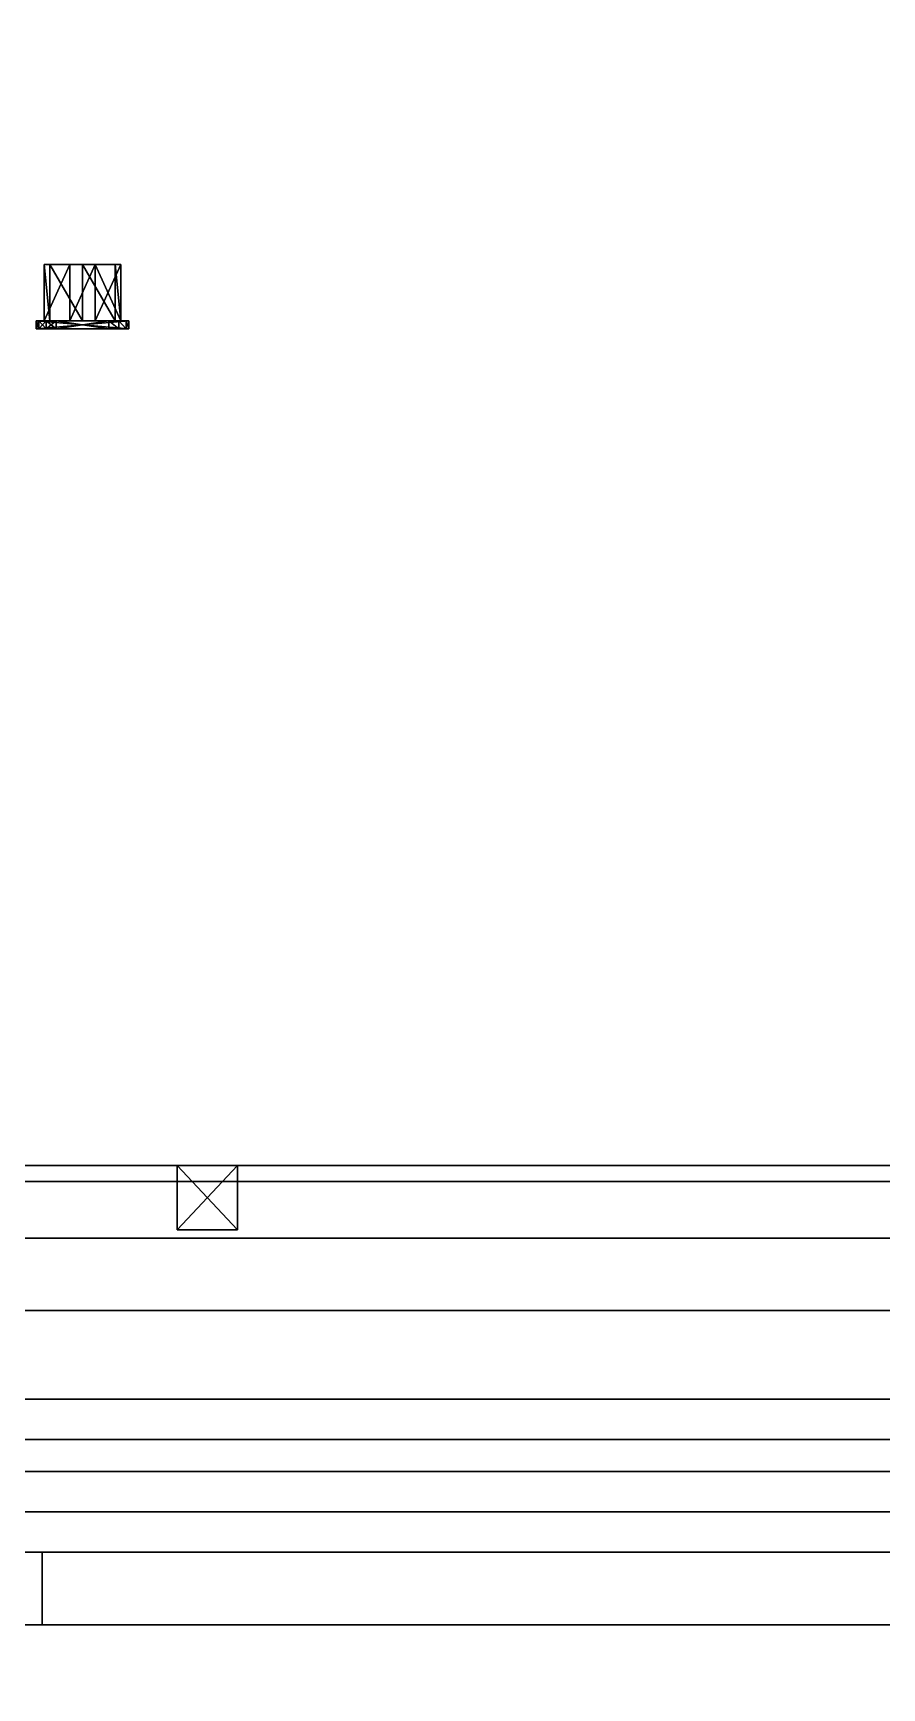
# Model space of a CAD drawing. Extents: x -100 to 2892, y -123 to 2616.
# Drawn here: x 869.8 to 1080.4, y 1902.3 to 2313.1 of the extents above; entities that cross this region are included whole.
import ezdxf

# ---------------------------------------------------------------- set-up
doc = ezdxf.new("R2010")
doc.units = 0
for name, color, linetype in [('LAYER0', 7, 'CONTINUOUS'), ('LAYER103', 7, 'CONTINUOUS'), ('LAYER112', 7, 'CONTINUOUS'), ('LAYER117', 7, 'CONTINUOUS'), ('LAYER126', 7, 'CONTINUOUS'), ('LAYER240', 9, 'CONTINUOUS'), ('LAYER258', 7, 'CONTINUOUS'), ('LAYER260', 7, 'CONTINUOUS'), ('LAYER263', 253, 'CONTINUOUS'), ('LAYER270', 7, 'CONTINUOUS'), ('LAYER283', 7, 'CONTINUOUS'), ('LAYER285', 7, 'CONTINUOUS'), ('LAYER288', 253, 'CONTINUOUS'), ('LAYER295', 7, 'CONTINUOUS'), ('LAYER308', 7, 'CONTINUOUS'), ('LAYER310', 7, 'CONTINUOUS'), ('LAYER313', 253, 'CONTINUOUS'), ('LAYER320', 7, 'CONTINUOUS'), ('LAYER333', 7, 'CONTINUOUS'), ('LAYER335', 7, 'CONTINUOUS'), ('LAYER338', 253, 'CONTINUOUS'), ('LAYER345', 7, 'CONTINUOUS'), ('LAYER362', 9, 'CONTINUOUS'), ('LAYER363', 9, 'CONTINUOUS'), ('LAYER92', 7, 'CONTINUOUS'), ('LAYER94', 7, 'CONTINUOUS'), ('LAYER97', 7, 'CONTINUOUS')]:
    doc.layers.add(name, color=color, linetype=linetype)

msp = doc.modelspace()

# ---------------------------------------------------------------- linework, layer by layer
at = {"layer": 'LAYER0', "invisible_edges": 1}
for points in [[(2892.49, 2616, -5), (-100, -100.32, -5), (-100, 2616, -5), (2892.49, 2616, -5)], [(-100, -100.32, -5), (2892.49, 2616, -5), (2892.49, -100.32, -5), (-100, -100.32, -5)], [(2892.49, -100.32), (-100, 2616), (-100, -100.32), (2892.49, -100.32)], [(-100, 2616), (2892.49, -100.32), (2892.49, 2616), (-100, 2616)]]:
    msp.add_3dface(points, dxfattribs=at)
at = {"layer": 'LAYER103', "invisible_edges": 1}
for points in [[(477, 2471.4, 866), (1264, 1996, 866), (1264, 2471.4, 866), (477, 2471.4, 866)], [(1264, 1996, 866), (477, 2471.4, 866), (477, 1996, 866), (1264, 1996, 866)], [(477, 1996, 848), (1264, 2471.4, 848), (1264, 1996, 848), (477, 1996, 848)], [(1264, 2471.4, 848), (477, 1996, 848), (477, 2471.4, 848), (1264, 2471.4, 848)], [(477, 1996, 848), (1264, 1996, 866), (477, 1996, 866), (477, 1996, 848)], [(1264, 1996, 866), (477, 1996, 848), (1264, 1996, 848), (1264, 1996, 866)]]:
    msp.add_3dface(points, dxfattribs=at)
at = {"layer": 'LAYER112'}
for points in [[(872.4824, 2255.7, 870.5686), (882, 2255.7, 864), (873.9165, 2255.7, 861.613), (872.4824, 2255.7, 870.5686)], [(882, 2255.7, 870.5), (882, 2255.7, 864), (872.4824, 2255.7, 870.5686), (882, 2255.7, 870.5)], [(878.8775, 2255.7, 877), (882, 2255.7, 870.5), (872.4824, 2255.7, 870.5686), (878.8775, 2255.7, 877)], [(873.9165, 2241.7, 861.613), (872.4824, 2255.7, 870.5686), (873.9165, 2255.7, 861.613), (873.9165, 2241.7, 861.613)], [(872.4824, 2241.7, 870.5686), (872.4824, 2255.7, 870.5686), (873.9165, 2241.7, 861.613), (872.4824, 2241.7, 870.5686)], [(872.4824, 2241.7, 870.5686), (878.8775, 2255.7, 877), (872.4824, 2255.7, 870.5686), (872.4824, 2241.7, 870.5686)], [(878.8775, 2241.7, 877), (878.8775, 2255.7, 877), (872.4824, 2241.7, 870.5686), (878.8775, 2241.7, 877)], [(872.4824, 2241.7, 870.5686), (878.8775, 2255.7, 877), (878.8775, 2241.7, 877), (872.4824, 2241.7, 870.5686)], [(872.4824, 2255.7, 870.5686), (878.8775, 2255.7, 877), (872.4824, 2241.7, 870.5686), (872.4824, 2255.7, 870.5686)], [(873.9165, 2241.7, 861.613), (872.4824, 2255.7, 870.5686), (872.4824, 2241.7, 870.5686), (873.9165, 2241.7, 861.613)], [(873.9165, 2255.7, 861.613), (872.4824, 2255.7, 870.5686), (873.9165, 2241.7, 861.613), (873.9165, 2255.7, 861.613)], [(872.4824, 2255.7, 870.5686), (873.9165, 2255.7, 861.613), (882, 2255.7, 870.5), (872.4824, 2255.7, 870.5686)], [(882, 2255.7, 877), (872.4824, 2255.7, 870.5686), (882, 2255.7, 870.5), (882, 2255.7, 877)], [(878.8775, 2255.7, 877), (872.4824, 2255.7, 870.5686), (882, 2255.7, 877), (878.8775, 2255.7, 877)], [(873.9165, 2255.7, 861.613), (882, 2255.7, 864), (882, 2255.7, 857.5), (873.9165, 2255.7, 861.613)], [(882, 2241.7, 857.5), (873.9165, 2255.7, 861.613), (882, 2255.7, 857.5), (882, 2241.7, 857.5)], [(873.9165, 2241.7, 861.613), (873.9165, 2255.7, 861.613), (882, 2241.7, 857.5), (873.9165, 2241.7, 861.613)], [(882, 2241.7, 857.5), (873.9165, 2255.7, 861.613), (873.9165, 2241.7, 861.613), (882, 2241.7, 857.5)], [(882, 2255.7, 857.5), (873.9165, 2255.7, 861.613), (882, 2241.7, 857.5), (882, 2255.7, 857.5)], [(873.9165, 2255.7, 861.613), (882, 2255.7, 857.5), (882, 2255.7, 864), (873.9165, 2255.7, 861.613)], [(882, 2255.7, 870.5), (873.9165, 2255.7, 861.613), (882, 2255.7, 864), (882, 2255.7, 870.5)], [(885.1225, 2255.7, 877), (878.8775, 2241.7, 877), (885.1225, 2241.7, 877), (885.1225, 2255.7, 877)], [(878.8775, 2255.7, 877), (878.8775, 2241.7, 877), (885.1225, 2255.7, 877), (878.8775, 2255.7, 877)], [(882, 2255.7, 877), (882, 2255.7, 870.5), (878.8775, 2255.7, 877), (882, 2255.7, 877)], [(878.8775, 2241.7, 877), (885.1225, 2255.7, 877), (885.1225, 2241.7, 877), (878.8775, 2241.7, 877)], [(878.8775, 2255.7, 877), (885.1225, 2255.7, 877), (878.8775, 2241.7, 877), (878.8775, 2255.7, 877)], [(882, 2255.7, 864), (890.0835, 2255.7, 861.613), (882, 2255.7, 857.5), (882, 2255.7, 864)], [(882, 2255.7, 877), (891.5176, 2255.7, 870.5686), (882, 2255.7, 870.5), (882, 2255.7, 877)], [(885.1225, 2255.7, 877), (891.5176, 2255.7, 870.5686), (882, 2255.7, 877), (885.1225, 2255.7, 877)], [(882, 2255.7, 857.5), (890.0835, 2241.7, 861.613), (882, 2241.7, 857.5), (882, 2255.7, 857.5)], [(890.0835, 2255.7, 861.613), (890.0835, 2241.7, 861.613), (882, 2255.7, 857.5), (890.0835, 2255.7, 861.613)], [(882, 2255.7, 870.5), (890.0835, 2255.7, 861.613), (882, 2255.7, 864), (882, 2255.7, 870.5)], [(891.5176, 2255.7, 870.5686), (890.0835, 2255.7, 861.613), (882, 2255.7, 870.5), (891.5176, 2255.7, 870.5686)], [(890.0835, 2241.7, 861.613), (882, 2255.7, 857.5), (882, 2241.7, 857.5), (890.0835, 2241.7, 861.613)], [(890.0835, 2255.7, 861.613), (882, 2255.7, 857.5), (890.0835, 2241.7, 861.613), (890.0835, 2255.7, 861.613)], [(890.0835, 2255.7, 861.613), (882, 2255.7, 857.5), (882, 2255.7, 864), (890.0835, 2255.7, 861.613)], [(882, 2255.7, 870.5), (890.0835, 2255.7, 861.613), (882, 2255.7, 864), (882, 2255.7, 870.5)], [(891.5176, 2255.7, 870.5686), (890.0835, 2255.7, 861.613), (882, 2255.7, 870.5), (891.5176, 2255.7, 870.5686)], [(882, 2255.7, 877), (891.5176, 2255.7, 870.5686), (882, 2255.7, 870.5), (882, 2255.7, 877)], [(885.1225, 2255.7, 877), (891.5176, 2255.7, 870.5686), (882, 2255.7, 877), (885.1225, 2255.7, 877)], [(891.5176, 2241.7, 870.5686), (885.1225, 2255.7, 877), (885.1225, 2241.7, 877), (891.5176, 2241.7, 870.5686)], [(891.5176, 2255.7, 870.5686), (885.1225, 2255.7, 877), (891.5176, 2241.7, 870.5686), (891.5176, 2255.7, 870.5686)], [(885.1225, 2241.7, 877), (891.5176, 2255.7, 870.5686), (891.5176, 2241.7, 870.5686), (885.1225, 2241.7, 877)], [(885.1225, 2255.7, 877), (891.5176, 2255.7, 870.5686), (885.1225, 2241.7, 877), (885.1225, 2255.7, 877)], [(890.0835, 2255.7, 861.613), (891.5176, 2241.7, 870.5686), (890.0835, 2241.7, 861.613), (890.0835, 2255.7, 861.613)], [(891.5176, 2255.7, 870.5686), (891.5176, 2241.7, 870.5686), (890.0835, 2255.7, 861.613), (891.5176, 2255.7, 870.5686)], [(891.5176, 2241.7, 870.5686), (890.0835, 2255.7, 861.613), (890.0835, 2241.7, 861.613), (891.5176, 2241.7, 870.5686)], [(891.5176, 2255.7, 870.5686), (890.0835, 2255.7, 861.613), (891.5176, 2241.7, 870.5686), (891.5176, 2255.7, 870.5686)], [(870.5, 2241.7, 877), (893.5, 2241.7, 861), (893.5, 2241.7, 877), (870.5, 2241.7, 877)], [(870.5, 2241.7, 861), (893.5, 2241.7, 861), (870.5, 2241.7, 877), (870.5, 2241.7, 861)], [(870.5, 2241.7, 861), (870.5, 2239.71, 877), (870.5, 2239.71, 861), (870.5, 2241.7, 861)], [(870.5, 2241.7, 877), (870.5, 2239.71, 877), (870.5, 2241.7, 861), (870.5, 2241.7, 877)], [(893.5, 2239.71, 877), (870.5, 2241.7, 877), (870.5, 2239.71, 877), (893.5, 2239.71, 877)], [(893.5, 2241.7, 877), (870.5, 2241.7, 877), (893.5, 2239.71, 877), (893.5, 2241.7, 877)], [(870.5, 2239.71, 877), (870.5, 2241.7, 861), (870.5, 2239.71, 861), (870.5, 2239.71, 877)], [(870.5, 2241.7, 877), (870.5, 2241.7, 861), (870.5, 2239.71, 877), (870.5, 2241.7, 877)], [(871.1699, 2239.71, 858.5), (870.5, 2241.7, 861), (871.1699, 2241.7, 858.5), (871.1699, 2239.71, 858.5)], [(870.5, 2239.71, 861), (870.5, 2241.7, 861), (871.1699, 2239.71, 858.5), (870.5, 2239.71, 861)], [(870.5, 2239.71, 877), (893.5, 2241.7, 877), (893.5, 2239.71, 877), (870.5, 2239.71, 877)], [(870.5, 2241.7, 877), (893.5, 2241.7, 877), (870.5, 2239.71, 877), (870.5, 2241.7, 877)], [(870.5, 2241.7, 861), (893.5, 2241.7, 877), (893.5, 2241.7, 861), (870.5, 2241.7, 861)], [(870.5, 2241.7, 877), (893.5, 2241.7, 877), (870.5, 2241.7, 861), (870.5, 2241.7, 877)], [(870.5, 2241.7, 861), (893.5, 2241.7, 861), (871.1699, 2241.7, 858.5), (870.5, 2241.7, 861)], [(892.8301, 2241.7, 858.5), (870.5, 2241.7, 861), (893.5, 2241.7, 861), (892.8301, 2241.7, 858.5)], [(871.1699, 2241.7, 858.5), (870.5, 2241.7, 861), (892.8301, 2241.7, 858.5), (871.1699, 2241.7, 858.5)], [(870.5, 2239.71, 861), (871.1699, 2241.7, 858.5), (871.1699, 2239.71, 858.5), (870.5, 2239.71, 861)], [(870.5, 2241.7, 861), (871.1699, 2241.7, 858.5), (870.5, 2239.71, 861), (870.5, 2241.7, 861)], [(870.5, 2239.71, 877), (893.5, 2239.71, 861), (893.5, 2239.71, 877), (870.5, 2239.71, 877)], [(870.5, 2239.71, 861), (893.5, 2239.71, 861), (870.5, 2239.71, 877), (870.5, 2239.71, 861)], [(893.5, 2239.71, 861), (870.5, 2239.71, 877), (870.5, 2239.71, 861), (893.5, 2239.71, 861)], [(893.5, 2239.71, 877), (870.5, 2239.71, 877), (893.5, 2239.71, 861), (893.5, 2239.71, 877)], [(870.5, 2239.71, 861), (871.1699, 2239.71, 858.5), (893.5, 2239.71, 861), (870.5, 2239.71, 861)], [(892.8301, 2239.71, 858.5), (870.5, 2239.71, 861), (893.5, 2239.71, 861), (892.8301, 2239.71, 858.5)], [(871.1699, 2239.71, 858.5), (870.5, 2239.71, 861), (892.8301, 2239.71, 858.5), (871.1699, 2239.71, 858.5)], [(873, 2239.71, 856.6699), (871.1699, 2241.7, 858.5), (873, 2241.7, 856.6699), (873, 2239.71, 856.6699)], [(871.1699, 2239.71, 858.5), (871.1699, 2241.7, 858.5), (873, 2239.71, 856.6699), (871.1699, 2239.71, 858.5)], [(871.1699, 2241.7, 858.5), (893.5, 2241.7, 861), (892.8301, 2241.7, 858.5), (871.1699, 2241.7, 858.5)], [(871.1699, 2241.7, 858.5), (892.8301, 2241.7, 858.5), (873, 2241.7, 856.6699), (871.1699, 2241.7, 858.5)], [(891, 2241.7, 856.6699), (871.1699, 2241.7, 858.5), (892.8301, 2241.7, 858.5), (891, 2241.7, 856.6699)], [(873, 2241.7, 856.6699), (871.1699, 2241.7, 858.5), (891, 2241.7, 856.6699), (873, 2241.7, 856.6699)], [(871.1699, 2239.71, 858.5), (873, 2241.7, 856.6699), (873, 2239.71, 856.6699), (871.1699, 2239.71, 858.5)], [(871.1699, 2241.7, 858.5), (873, 2241.7, 856.6699), (871.1699, 2239.71, 858.5), (871.1699, 2241.7, 858.5)], [(893.5, 2239.71, 861), (871.1699, 2239.71, 858.5), (892.8301, 2239.71, 858.5), (893.5, 2239.71, 861)], [(891, 2239.71, 856.6699), (871.1699, 2239.71, 858.5), (873, 2239.71, 856.6699), (891, 2239.71, 856.6699)], [(892.8301, 2239.71, 858.5), (871.1699, 2239.71, 858.5), (891, 2239.71, 856.6699), (892.8301, 2239.71, 858.5)], [(891, 2239.71, 856.6699), (871.1699, 2239.71, 858.5), (892.8301, 2239.71, 858.5), (891, 2239.71, 856.6699)], [(873, 2239.71, 856.6699), (871.1699, 2239.71, 858.5), (891, 2239.71, 856.6699), (873, 2239.71, 856.6699)], [(875.5, 2239.71, 856), (873, 2241.7, 856.6699), (875.5, 2241.7, 856), (875.5, 2239.71, 856)], [(873, 2239.71, 856.6699), (873, 2241.7, 856.6699), (875.5, 2239.71, 856), (873, 2239.71, 856.6699)], [(873, 2241.7, 856.6699), (892.8301, 2241.7, 858.5), (891, 2241.7, 856.6699), (873, 2241.7, 856.6699)], [(873, 2241.7, 856.6699), (891, 2241.7, 856.6699), (875.5, 2241.7, 856), (873, 2241.7, 856.6699)], [(888.5, 2241.7, 856), (873, 2241.7, 856.6699), (891, 2241.7, 856.6699), (888.5, 2241.7, 856)], [(875.5, 2241.7, 856), (873, 2241.7, 856.6699), (888.5, 2241.7, 856), (875.5, 2241.7, 856)], [(873, 2239.71, 856.6699), (875.5, 2241.7, 856), (875.5, 2239.71, 856), (873, 2239.71, 856.6699)], [(873, 2241.7, 856.6699), (875.5, 2241.7, 856), (873, 2239.71, 856.6699), (873, 2241.7, 856.6699)], [(888.5, 2239.71, 856), (873, 2239.71, 856.6699), (875.5, 2239.71, 856), (888.5, 2239.71, 856)], [(891, 2239.71, 856.6699), (873, 2239.71, 856.6699), (888.5, 2239.71, 856), (891, 2239.71, 856.6699)], [(888.5, 2239.71, 856), (873, 2239.71, 856.6699), (891, 2239.71, 856.6699), (888.5, 2239.71, 856)], [(875.5, 2239.71, 856), (873, 2239.71, 856.6699), (888.5, 2239.71, 856), (875.5, 2239.71, 856)], [(875.5, 2241.7, 856), (888.5, 2239.71, 856), (888.5, 2241.7, 856), (875.5, 2241.7, 856)], [(875.5, 2239.71, 856), (888.5, 2239.71, 856), (875.5, 2241.7, 856), (875.5, 2239.71, 856)], [(875.5, 2239.71, 856), (888.5, 2241.7, 856), (888.5, 2239.71, 856), (875.5, 2239.71, 856)], [(875.5, 2241.7, 856), (888.5, 2241.7, 856), (875.5, 2239.71, 856), (875.5, 2241.7, 856)], [(875.5, 2241.7, 856), (891, 2241.7, 856.6699), (888.5, 2241.7, 856), (875.5, 2241.7, 856)], [(884.9198, 2239.7, 866.0916), (879.0802, 2239.7, 877), (879.0802, 2239.7, 866.0916), (884.9198, 2239.7, 866.0916)], [(884.9198, 2239.7, 877), (879.0802, 2239.7, 877), (884.9198, 2239.7, 866.0916), (884.9198, 2239.7, 877)], [(888.5, 2241.7, 856), (891, 2239.71, 856.6699), (888.5, 2239.71, 856), (888.5, 2241.7, 856)], [(891, 2241.7, 856.6699), (891, 2239.71, 856.6699), (888.5, 2241.7, 856), (891, 2241.7, 856.6699)], [(891, 2239.71, 856.6699), (888.5, 2241.7, 856), (888.5, 2239.71, 856), (891, 2239.71, 856.6699)], [(891, 2241.7, 856.6699), (888.5, 2241.7, 856), (891, 2239.71, 856.6699), (891, 2241.7, 856.6699)], [(891, 2241.7, 856.6699), (892.8301, 2239.71, 858.5), (891, 2239.71, 856.6699), (891, 2241.7, 856.6699)], [(892.8301, 2241.7, 858.5), (892.8301, 2239.71, 858.5), (891, 2241.7, 856.6699), (892.8301, 2241.7, 858.5)], [(892.8301, 2239.71, 858.5), (891, 2241.7, 856.6699), (891, 2239.71, 856.6699), (892.8301, 2239.71, 858.5)], [(892.8301, 2241.7, 858.5), (891, 2241.7, 856.6699), (892.8301, 2239.71, 858.5), (892.8301, 2241.7, 858.5)], [(892.8301, 2241.7, 858.5), (893.5, 2239.71, 861), (892.8301, 2239.71, 858.5), (892.8301, 2241.7, 858.5)], [(893.5, 2241.7, 861), (893.5, 2239.71, 861), (892.8301, 2241.7, 858.5), (893.5, 2241.7, 861)], [(893.5, 2239.71, 861), (892.8301, 2241.7, 858.5), (892.8301, 2239.71, 858.5), (893.5, 2239.71, 861)], [(893.5, 2241.7, 861), (892.8301, 2241.7, 858.5), (893.5, 2239.71, 861), (893.5, 2241.7, 861)], [(893.5, 2239.71, 861), (893.5, 2241.7, 877), (893.5, 2239.71, 877), (893.5, 2239.71, 861)], [(893.5, 2241.7, 861), (893.5, 2241.7, 877), (893.5, 2239.71, 861), (893.5, 2241.7, 861)], [(893.5, 2241.7, 877), (893.5, 2239.71, 861), (893.5, 2241.7, 861), (893.5, 2241.7, 877)], [(893.5, 2239.71, 877), (893.5, 2239.71, 861), (893.5, 2241.7, 877), (893.5, 2239.71, 877)]]:
    msp.add_3dface(points, dxfattribs=at)
at = {"layer": 'LAYER117', "invisible_edges": 1}
for points in [[(477, 2471.4, 1984), (1264, 1996, 1984), (1264, 2471.4, 1984), (477, 2471.4, 1984)], [(1264, 1996, 1984), (477, 2471.4, 1984), (477, 1996, 1984), (1264, 1996, 1984)], [(477, 1996, 1966), (1264, 2471.4, 1966), (1264, 1996, 1966), (477, 1996, 1966)], [(1264, 2471.4, 1966), (477, 1996, 1966), (477, 2471.4, 1966), (1264, 2471.4, 1966)], [(477, 1996, 1966), (1264, 1996, 1984), (477, 1996, 1984), (477, 1996, 1966)], [(1264, 1996, 1984), (477, 1996, 1966), (1264, 1996, 1966), (1264, 1996, 1984)]]:
    msp.add_3dface(points, dxfattribs=at)
at = {"layer": 'LAYER126'}
for points in [[(872.4824, 2255.7, 1988.569), (882, 2255.7, 1982), (873.9165, 2255.7, 1979.613), (872.4824, 2255.7, 1988.569)], [(882, 2255.7, 1988.5), (882, 2255.7, 1982), (872.4824, 2255.7, 1988.569), (882, 2255.7, 1988.5)], [(878.8775, 2255.7, 1995), (882, 2255.7, 1988.5), (872.4824, 2255.7, 1988.569), (878.8775, 2255.7, 1995)], [(873.9165, 2241.7, 1979.613), (872.4824, 2255.7, 1988.569), (873.9165, 2255.7, 1979.613), (873.9165, 2241.7, 1979.613)], [(872.4824, 2241.7, 1988.569), (872.4824, 2255.7, 1988.569), (873.9165, 2241.7, 1979.613), (872.4824, 2241.7, 1988.569)], [(872.4824, 2241.7, 1988.569), (878.8775, 2255.7, 1995), (872.4824, 2255.7, 1988.569), (872.4824, 2241.7, 1988.569)], [(878.8775, 2241.7, 1995), (878.8775, 2255.7, 1995), (872.4824, 2241.7, 1988.569), (878.8775, 2241.7, 1995)], [(872.4824, 2241.7, 1988.569), (878.8775, 2255.7, 1995), (878.8775, 2241.7, 1995), (872.4824, 2241.7, 1988.569)], [(872.4824, 2255.7, 1988.569), (878.8775, 2255.7, 1995), (872.4824, 2241.7, 1988.569), (872.4824, 2255.7, 1988.569)], [(873.9165, 2241.7, 1979.613), (872.4824, 2255.7, 1988.569), (872.4824, 2241.7, 1988.569), (873.9165, 2241.7, 1979.613)], [(873.9165, 2255.7, 1979.613), (872.4824, 2255.7, 1988.569), (873.9165, 2241.7, 1979.613), (873.9165, 2255.7, 1979.613)], [(872.4824, 2255.7, 1988.569), (873.9165, 2255.7, 1979.613), (882, 2255.7, 1988.5), (872.4824, 2255.7, 1988.569)], [(882, 2255.7, 1995), (872.4824, 2255.7, 1988.569), (882, 2255.7, 1988.5), (882, 2255.7, 1995)], [(878.8775, 2255.7, 1995), (872.4824, 2255.7, 1988.569), (882, 2255.7, 1995), (878.8775, 2255.7, 1995)], [(873.9165, 2255.7, 1979.613), (882, 2255.7, 1982), (882, 2255.7, 1975.5), (873.9165, 2255.7, 1979.613)], [(882, 2241.7, 1975.5), (873.9165, 2255.7, 1979.613), (882, 2255.7, 1975.5), (882, 2241.7, 1975.5)], [(873.9165, 2241.7, 1979.613), (873.9165, 2255.7, 1979.613), (882, 2241.7, 1975.5), (873.9165, 2241.7, 1979.613)], [(882, 2241.7, 1975.5), (873.9165, 2255.7, 1979.613), (873.9165, 2241.7, 1979.613), (882, 2241.7, 1975.5)], [(882, 2255.7, 1975.5), (873.9165, 2255.7, 1979.613), (882, 2241.7, 1975.5), (882, 2255.7, 1975.5)], [(873.9165, 2255.7, 1979.613), (882, 2255.7, 1975.5), (882, 2255.7, 1982), (873.9165, 2255.7, 1979.613)], [(882, 2255.7, 1988.5), (873.9165, 2255.7, 1979.613), (882, 2255.7, 1982), (882, 2255.7, 1988.5)], [(885.1225, 2255.7, 1995), (878.8775, 2241.7, 1995), (885.1225, 2241.7, 1995), (885.1225, 2255.7, 1995)], [(878.8775, 2255.7, 1995), (878.8775, 2241.7, 1995), (885.1225, 2255.7, 1995), (878.8775, 2255.7, 1995)], [(882, 2255.7, 1995), (882, 2255.7, 1988.5), (878.8775, 2255.7, 1995), (882, 2255.7, 1995)], [(878.8775, 2241.7, 1995), (885.1225, 2255.7, 1995), (885.1225, 2241.7, 1995), (878.8775, 2241.7, 1995)], [(878.8775, 2255.7, 1995), (885.1225, 2255.7, 1995), (878.8775, 2241.7, 1995), (878.8775, 2255.7, 1995)], [(882, 2255.7, 1982), (890.0835, 2255.7, 1979.613), (882, 2255.7, 1975.5), (882, 2255.7, 1982)], [(882, 2255.7, 1995), (891.5176, 2255.7, 1988.569), (882, 2255.7, 1988.5), (882, 2255.7, 1995)], [(885.1225, 2255.7, 1995), (891.5176, 2255.7, 1988.569), (882, 2255.7, 1995), (885.1225, 2255.7, 1995)], [(882, 2255.7, 1975.5), (890.0835, 2241.7, 1979.613), (882, 2241.7, 1975.5), (882, 2255.7, 1975.5)], [(890.0835, 2255.7, 1979.613), (890.0835, 2241.7, 1979.613), (882, 2255.7, 1975.5), (890.0835, 2255.7, 1979.613)], [(882, 2255.7, 1988.5), (890.0835, 2255.7, 1979.613), (882, 2255.7, 1982), (882, 2255.7, 1988.5)], [(891.5176, 2255.7, 1988.569), (890.0835, 2255.7, 1979.613), (882, 2255.7, 1988.5), (891.5176, 2255.7, 1988.569)], [(890.0835, 2241.7, 1979.613), (882, 2255.7, 1975.5), (882, 2241.7, 1975.5), (890.0835, 2241.7, 1979.613)], [(890.0835, 2255.7, 1979.613), (882, 2255.7, 1975.5), (890.0835, 2241.7, 1979.613), (890.0835, 2255.7, 1979.613)], [(890.0835, 2255.7, 1979.613), (882, 2255.7, 1975.5), (882, 2255.7, 1982), (890.0835, 2255.7, 1979.613)], [(882, 2255.7, 1988.5), (890.0835, 2255.7, 1979.613), (882, 2255.7, 1982), (882, 2255.7, 1988.5)], [(891.5176, 2255.7, 1988.569), (890.0835, 2255.7, 1979.613), (882, 2255.7, 1988.5), (891.5176, 2255.7, 1988.569)], [(882, 2255.7, 1995), (891.5176, 2255.7, 1988.569), (882, 2255.7, 1988.5), (882, 2255.7, 1995)], [(885.1225, 2255.7, 1995), (891.5176, 2255.7, 1988.569), (882, 2255.7, 1995), (885.1225, 2255.7, 1995)], [(891.5176, 2241.7, 1988.569), (885.1225, 2255.7, 1995), (885.1225, 2241.7, 1995), (891.5176, 2241.7, 1988.569)], [(891.5176, 2255.7, 1988.569), (885.1225, 2255.7, 1995), (891.5176, 2241.7, 1988.569), (891.5176, 2255.7, 1988.569)], [(885.1225, 2241.7, 1995), (891.5176, 2255.7, 1988.569), (891.5176, 2241.7, 1988.569), (885.1225, 2241.7, 1995)], [(885.1225, 2255.7, 1995), (891.5176, 2255.7, 1988.569), (885.1225, 2241.7, 1995), (885.1225, 2255.7, 1995)], [(890.0835, 2255.7, 1979.613), (891.5176, 2241.7, 1988.569), (890.0835, 2241.7, 1979.613), (890.0835, 2255.7, 1979.613)], [(891.5176, 2255.7, 1988.569), (891.5176, 2241.7, 1988.569), (890.0835, 2255.7, 1979.613), (891.5176, 2255.7, 1988.569)], [(891.5176, 2241.7, 1988.569), (890.0835, 2255.7, 1979.613), (890.0835, 2241.7, 1979.613), (891.5176, 2241.7, 1988.569)], [(891.5176, 2255.7, 1988.569), (890.0835, 2255.7, 1979.613), (891.5176, 2241.7, 1988.569), (891.5176, 2255.7, 1988.569)], [(870.5, 2241.7, 1995), (893.5, 2241.7, 1979), (893.5, 2241.7, 1995), (870.5, 2241.7, 1995)], [(870.5, 2241.7, 1979), (893.5, 2241.7, 1979), (870.5, 2241.7, 1995), (870.5, 2241.7, 1979)], [(870.5, 2241.7, 1979), (870.5, 2239.71, 1995), (870.5, 2239.71, 1979), (870.5, 2241.7, 1979)], [(870.5, 2241.7, 1995), (870.5, 2239.71, 1995), (870.5, 2241.7, 1979), (870.5, 2241.7, 1995)], [(893.5, 2239.71, 1995), (870.5, 2241.7, 1995), (870.5, 2239.71, 1995), (893.5, 2239.71, 1995)], [(893.5, 2241.7, 1995), (870.5, 2241.7, 1995), (893.5, 2239.71, 1995), (893.5, 2241.7, 1995)], [(870.5, 2239.71, 1995), (870.5, 2241.7, 1979), (870.5, 2239.71, 1979), (870.5, 2239.71, 1995)], [(870.5, 2241.7, 1995), (870.5, 2241.7, 1979), (870.5, 2239.71, 1995), (870.5, 2241.7, 1995)], [(871.1699, 2239.71, 1976.5), (870.5, 2241.7, 1979), (871.1699, 2241.7, 1976.5), (871.1699, 2239.71, 1976.5)], [(870.5, 2239.71, 1979), (870.5, 2241.7, 1979), (871.1699, 2239.71, 1976.5), (870.5, 2239.71, 1979)], [(870.5, 2239.71, 1995), (893.5, 2241.7, 1995), (893.5, 2239.71, 1995), (870.5, 2239.71, 1995)], [(870.5, 2241.7, 1995), (893.5, 2241.7, 1995), (870.5, 2239.71, 1995), (870.5, 2241.7, 1995)], [(870.5, 2241.7, 1979), (893.5, 2241.7, 1995), (893.5, 2241.7, 1979), (870.5, 2241.7, 1979)], [(870.5, 2241.7, 1995), (893.5, 2241.7, 1995), (870.5, 2241.7, 1979), (870.5, 2241.7, 1995)], [(870.5, 2241.7, 1979), (893.5, 2241.7, 1979), (871.1699, 2241.7, 1976.5), (870.5, 2241.7, 1979)], [(892.8301, 2241.7, 1976.5), (870.5, 2241.7, 1979), (893.5, 2241.7, 1979), (892.8301, 2241.7, 1976.5)], [(871.1699, 2241.7, 1976.5), (870.5, 2241.7, 1979), (892.8301, 2241.7, 1976.5), (871.1699, 2241.7, 1976.5)], [(870.5, 2239.71, 1979), (871.1699, 2241.7, 1976.5), (871.1699, 2239.71, 1976.5), (870.5, 2239.71, 1979)], [(870.5, 2241.7, 1979), (871.1699, 2241.7, 1976.5), (870.5, 2239.71, 1979), (870.5, 2241.7, 1979)], [(870.5, 2239.71, 1995), (893.5, 2239.71, 1979), (893.5, 2239.71, 1995), (870.5, 2239.71, 1995)], [(870.5, 2239.71, 1979), (893.5, 2239.71, 1979), (870.5, 2239.71, 1995), (870.5, 2239.71, 1979)], [(893.5, 2239.71, 1979), (870.5, 2239.71, 1995), (870.5, 2239.71, 1979), (893.5, 2239.71, 1979)], [(893.5, 2239.71, 1995), (870.5, 2239.71, 1995), (893.5, 2239.71, 1979), (893.5, 2239.71, 1995)], [(870.5, 2239.71, 1979), (871.1699, 2239.71, 1976.5), (893.5, 2239.71, 1979), (870.5, 2239.71, 1979)], [(892.8301, 2239.71, 1976.5), (870.5, 2239.71, 1979), (893.5, 2239.71, 1979), (892.8301, 2239.71, 1976.5)], [(871.1699, 2239.71, 1976.5), (870.5, 2239.71, 1979), (892.8301, 2239.71, 1976.5), (871.1699, 2239.71, 1976.5)], [(873, 2239.71, 1974.67), (871.1699, 2241.7, 1976.5), (873, 2241.7, 1974.67), (873, 2239.71, 1974.67)], [(871.1699, 2239.71, 1976.5), (871.1699, 2241.7, 1976.5), (873, 2239.71, 1974.67), (871.1699, 2239.71, 1976.5)], [(871.1699, 2241.7, 1976.5), (893.5, 2241.7, 1979), (892.8301, 2241.7, 1976.5), (871.1699, 2241.7, 1976.5)], [(871.1699, 2241.7, 1976.5), (892.8301, 2241.7, 1976.5), (873, 2241.7, 1974.67), (871.1699, 2241.7, 1976.5)], [(891, 2241.7, 1974.67), (871.1699, 2241.7, 1976.5), (892.8301, 2241.7, 1976.5), (891, 2241.7, 1974.67)], [(873, 2241.7, 1974.67), (871.1699, 2241.7, 1976.5), (891, 2241.7, 1974.67), (873, 2241.7, 1974.67)], [(871.1699, 2239.71, 1976.5), (873, 2241.7, 1974.67), (873, 2239.71, 1974.67), (871.1699, 2239.71, 1976.5)], [(871.1699, 2241.7, 1976.5), (873, 2241.7, 1974.67), (871.1699, 2239.71, 1976.5), (871.1699, 2241.7, 1976.5)], [(893.5, 2239.71, 1979), (871.1699, 2239.71, 1976.5), (892.8301, 2239.71, 1976.5), (893.5, 2239.71, 1979)], [(891, 2239.71, 1974.67), (871.1699, 2239.71, 1976.5), (873, 2239.71, 1974.67), (891, 2239.71, 1974.67)], [(892.8301, 2239.71, 1976.5), (871.1699, 2239.71, 1976.5), (891, 2239.71, 1974.67), (892.8301, 2239.71, 1976.5)], [(891, 2239.71, 1974.67), (871.1699, 2239.71, 1976.5), (892.8301, 2239.71, 1976.5), (891, 2239.71, 1974.67)], [(873, 2239.71, 1974.67), (871.1699, 2239.71, 1976.5), (891, 2239.71, 1974.67), (873, 2239.71, 1974.67)], [(875.5, 2239.71, 1974), (873, 2241.7, 1974.67), (875.5, 2241.7, 1974), (875.5, 2239.71, 1974)], [(873, 2239.71, 1974.67), (873, 2241.7, 1974.67), (875.5, 2239.71, 1974), (873, 2239.71, 1974.67)], [(873, 2241.7, 1974.67), (892.8301, 2241.7, 1976.5), (891, 2241.7, 1974.67), (873, 2241.7, 1974.67)], [(873, 2241.7, 1974.67), (891, 2241.7, 1974.67), (875.5, 2241.7, 1974), (873, 2241.7, 1974.67)], [(888.5, 2241.7, 1974), (873, 2241.7, 1974.67), (891, 2241.7, 1974.67), (888.5, 2241.7, 1974)], [(875.5, 2241.7, 1974), (873, 2241.7, 1974.67), (888.5, 2241.7, 1974), (875.5, 2241.7, 1974)], [(873, 2239.71, 1974.67), (875.5, 2241.7, 1974), (875.5, 2239.71, 1974), (873, 2239.71, 1974.67)], [(873, 2241.7, 1974.67), (875.5, 2241.7, 1974), (873, 2239.71, 1974.67), (873, 2241.7, 1974.67)], [(888.5, 2239.71, 1974), (873, 2239.71, 1974.67), (875.5, 2239.71, 1974), (888.5, 2239.71, 1974)], [(891, 2239.71, 1974.67), (873, 2239.71, 1974.67), (888.5, 2239.71, 1974), (891, 2239.71, 1974.67)], [(888.5, 2239.71, 1974), (873, 2239.71, 1974.67), (891, 2239.71, 1974.67), (888.5, 2239.71, 1974)], [(875.5, 2239.71, 1974), (873, 2239.71, 1974.67), (888.5, 2239.71, 1974), (875.5, 2239.71, 1974)], [(875.5, 2241.7, 1974), (888.5, 2239.71, 1974), (888.5, 2241.7, 1974), (875.5, 2241.7, 1974)], [(875.5, 2239.71, 1974), (888.5, 2239.71, 1974), (875.5, 2241.7, 1974), (875.5, 2239.71, 1974)], [(875.5, 2239.71, 1974), (888.5, 2241.7, 1974), (888.5, 2239.71, 1974), (875.5, 2239.71, 1974)], [(875.5, 2241.7, 1974), (888.5, 2241.7, 1974), (875.5, 2239.71, 1974), (875.5, 2241.7, 1974)], [(875.5, 2241.7, 1974), (891, 2241.7, 1974.67), (888.5, 2241.7, 1974), (875.5, 2241.7, 1974)], [(884.9198, 2239.7, 1984.092), (879.0802, 2239.7, 1995), (879.0802, 2239.7, 1984.092), (884.9198, 2239.7, 1984.092)], [(884.9198, 2239.7, 1995), (879.0802, 2239.7, 1995), (884.9198, 2239.7, 1984.092), (884.9198, 2239.7, 1995)], [(888.5, 2241.7, 1974), (891, 2239.71, 1974.67), (888.5, 2239.71, 1974), (888.5, 2241.7, 1974)], [(891, 2241.7, 1974.67), (891, 2239.71, 1974.67), (888.5, 2241.7, 1974), (891, 2241.7, 1974.67)], [(891, 2239.71, 1974.67), (888.5, 2241.7, 1974), (888.5, 2239.71, 1974), (891, 2239.71, 1974.67)], [(891, 2241.7, 1974.67), (888.5, 2241.7, 1974), (891, 2239.71, 1974.67), (891, 2241.7, 1974.67)], [(891, 2241.7, 1974.67), (892.8301, 2239.71, 1976.5), (891, 2239.71, 1974.67), (891, 2241.7, 1974.67)], [(892.8301, 2241.7, 1976.5), (892.8301, 2239.71, 1976.5), (891, 2241.7, 1974.67), (892.8301, 2241.7, 1976.5)], [(892.8301, 2239.71, 1976.5), (891, 2241.7, 1974.67), (891, 2239.71, 1974.67), (892.8301, 2239.71, 1976.5)], [(892.8301, 2241.7, 1976.5), (891, 2241.7, 1974.67), (892.8301, 2239.71, 1976.5), (892.8301, 2241.7, 1976.5)], [(892.8301, 2241.7, 1976.5), (893.5, 2239.71, 1979), (892.8301, 2239.71, 1976.5), (892.8301, 2241.7, 1976.5)], [(893.5, 2241.7, 1979), (893.5, 2239.71, 1979), (892.8301, 2241.7, 1976.5), (893.5, 2241.7, 1979)], [(893.5, 2239.71, 1979), (892.8301, 2241.7, 1976.5), (892.8301, 2239.71, 1976.5), (893.5, 2239.71, 1979)], [(893.5, 2241.7, 1979), (892.8301, 2241.7, 1976.5), (893.5, 2239.71, 1979), (893.5, 2241.7, 1979)], [(893.5, 2239.71, 1979), (893.5, 2241.7, 1995), (893.5, 2239.71, 1995), (893.5, 2239.71, 1979)], [(893.5, 2241.7, 1979), (893.5, 2241.7, 1995), (893.5, 2239.71, 1979), (893.5, 2241.7, 1979)], [(893.5, 2241.7, 1995), (893.5, 2239.71, 1979), (893.5, 2241.7, 1979), (893.5, 2241.7, 1995)], [(893.5, 2239.71, 1995), (893.5, 2239.71, 1979), (893.5, 2241.7, 1995), (893.5, 2239.71, 1995)]]:
    msp.add_3dface(points, dxfattribs=at)
at = {"layer": 'LAYER240', "invisible_edges": 1}
for points in [[(872, 1936, 2537), (1280, 1936, 83), (872, 1936, 83), (872, 1936, 2537)], [(1280, 1936, 83), (872, 1936, 2537), (1280, 1936, 2537), (1280, 1936, 83)], [(872, 1918, 83), (1280, 1936, 83), (1280, 1918, 83), (872, 1918, 83)], [(1280, 1936, 83), (872, 1918, 83), (872, 1936, 83), (1280, 1936, 83)], [(872, 1936, 2537), (1280, 1918, 2537), (1280, 1936, 2537), (872, 1936, 2537)], [(1280, 1918, 2537), (872, 1936, 2537), (872, 1918, 2537), (1280, 1918, 2537)], [(872, 1918, 83), (872, 1936, 2537), (872, 1936, 83), (872, 1918, 83)], [(872, 1936, 2537), (872, 1918, 83), (872, 1918, 2537), (872, 1936, 2537)], [(1280, 1918, 2537), (872, 1918, 83), (1280, 1918, 83), (1280, 1918, 2537)], [(872, 1918, 83), (1280, 1918, 2537), (872, 1918, 2537), (872, 1918, 83)]]:
    msp.add_3dface(points, dxfattribs=at)
at = {"layer": 'LAYER258', "invisible_edges": 1}
for points in [[(515, 2014, 284.75), (1226, 2014, 101), (515, 2014, 101), (515, 2014, 284.75)], [(1226, 2014, 101), (515, 2014, 284.75), (1226, 2014, 284.75), (1226, 2014, 101)], [(515, 1996, 101), (1226, 2014, 101), (1226, 1996, 101), (515, 1996, 101)], [(1226, 2014, 101), (515, 1996, 101), (515, 2014, 101), (1226, 2014, 101)], [(515, 2014, 284.75), (1226, 1996, 284.75), (1226, 2014, 284.75), (515, 2014, 284.75)], [(1226, 1996, 284.75), (515, 2014, 284.75), (515, 1996, 284.75), (1226, 1996, 284.75)], [(1226, 1996, 284.75), (515, 1996, 101), (1226, 1996, 101), (1226, 1996, 284.75)], [(515, 1996, 101), (1226, 1996, 284.75), (515, 1996, 284.75), (515, 1996, 101)]]:
    msp.add_3dface(points, dxfattribs=at)
at = {"layer": 'LAYER260', "invisible_edges": 1}
for points in [[(544, 2032, 108), (1197, 2014, 108), (544, 2014, 108), (544, 2032, 108)], [(1197, 2014, 108), (544, 2032, 108), (1197, 2032, 108), (1197, 2014, 108)], [(1197, 2032, 262.75), (544, 2014, 262.75), (1197, 2014, 262.75), (1197, 2032, 262.75)], [(544, 2014, 262.75), (1197, 2032, 262.75), (544, 2032, 262.75), (544, 2014, 262.75)], [(544, 2032, 108), (1197, 2032, 262.75), (1197, 2032, 108), (544, 2032, 108)], [(1197, 2032, 262.75), (544, 2032, 108), (544, 2032, 262.75), (1197, 2032, 262.75)], [(544, 2014, 262.75), (1197, 2014, 108), (1197, 2014, 262.75), (544, 2014, 262.75)], [(1197, 2014, 108), (544, 2014, 262.75), (544, 2014, 108), (1197, 2014, 108)]]:
    msp.add_3dface(points, dxfattribs=at)
at = {"layer": 'LAYER263'}
for points in [[(920.5, 2016, 170.375), (905.5, 2016, 170.375), (920.5, 2032, 170.375), (920.5, 2016, 170.375)], [(920.5, 2032, 170.375), (905.5, 2016, 170.375), (905.5, 2032, 170.375), (920.5, 2032, 170.375)], [(920.5, 2032, 170.375), (905.5, 2032, 170.375), (920.5, 2032, 185.375), (920.5, 2032, 170.375)], [(920.5, 2032, 185.375), (905.5, 2032, 170.375), (905.5, 2032, 185.375), (920.5, 2032, 185.375)], [(920.5, 2032, 185.375), (905.5, 2032, 185.375), (920.5, 2016, 185.375), (920.5, 2032, 185.375)], [(920.5, 2016, 185.375), (905.5, 2032, 185.375), (905.5, 2016, 185.375), (920.5, 2016, 185.375)], [(905.5, 2016, 170.375), (905.5, 2016, 185.375), (905.5, 2032, 170.375), (905.5, 2016, 170.375)], [(905.5, 2032, 170.375), (905.5, 2016, 185.375), (905.5, 2032, 185.375), (905.5, 2032, 170.375)], [(920.5, 2032, 170.375), (920.5, 2032, 185.375), (920.5, 2016, 170.375), (920.5, 2032, 170.375)], [(920.5, 2016, 170.375), (920.5, 2032, 185.375), (920.5, 2016, 185.375), (920.5, 2016, 170.375)], [(920.5, 2016, 170.375), (920.5, 2016, 185.375), (905.5, 2016, 170.375), (920.5, 2016, 170.375)], [(905.5, 2016, 170.375), (920.5, 2016, 185.375), (905.5, 2016, 185.375), (905.5, 2016, 170.375)]]:
    msp.add_3dface(points, dxfattribs=at)
at = {"layer": 'LAYER270', "invisible_edges": 1}
for points in [[(1201, 2400, 121.5), (540, 2028, 121.5), (540, 2400, 121.5), (1201, 2400, 121.5)], [(540, 2028, 121.5), (1201, 2400, 121.5), (1201, 2028, 121.5), (540, 2028, 121.5)], [(1201, 2028, 127.5), (540, 2400, 127.5), (540, 2028, 127.5), (1201, 2028, 127.5)], [(540, 2400, 127.5), (1201, 2028, 127.5), (1201, 2400, 127.5), (540, 2400, 127.5)], [(1201, 2028, 127.5), (540, 2028, 121.5), (1201, 2028, 121.5), (1201, 2028, 127.5)], [(540, 2028, 121.5), (1201, 2028, 127.5), (540, 2028, 127.5), (540, 2028, 121.5)]]:
    msp.add_3dface(points, dxfattribs=at)
at = {"layer": 'LAYER283', "invisible_edges": 1}
for points in [[(515, 2014, 471.5), (1226, 2014, 287.75), (515, 2014, 287.75), (515, 2014, 471.5)], [(1226, 2014, 287.75), (515, 2014, 471.5), (1226, 2014, 471.5), (1226, 2014, 287.75)], [(515, 1996, 287.75), (1226, 2014, 287.75), (1226, 1996, 287.75), (515, 1996, 287.75)], [(1226, 2014, 287.75), (515, 1996, 287.75), (515, 2014, 287.75), (1226, 2014, 287.75)], [(515, 2014, 471.5), (1226, 1996, 471.5), (1226, 2014, 471.5), (515, 2014, 471.5)], [(1226, 1996, 471.5), (515, 2014, 471.5), (515, 1996, 471.5), (1226, 1996, 471.5)], [(1226, 1996, 471.5), (515, 1996, 287.75), (1226, 1996, 287.75), (1226, 1996, 471.5)], [(515, 1996, 287.75), (1226, 1996, 471.5), (515, 1996, 471.5), (515, 1996, 287.75)]]:
    msp.add_3dface(points, dxfattribs=at)
at = {"layer": 'LAYER285', "invisible_edges": 1}
for points in [[(544, 2032, 294.75), (1197, 2014, 294.75), (544, 2014, 294.75), (544, 2032, 294.75)], [(1197, 2014, 294.75), (544, 2032, 294.75), (1197, 2032, 294.75), (1197, 2014, 294.75)], [(1197, 2032, 449.5), (544, 2014, 449.5), (1197, 2014, 449.5), (1197, 2032, 449.5)], [(544, 2014, 449.5), (1197, 2032, 449.5), (544, 2032, 449.5), (544, 2014, 449.5)], [(544, 2032, 294.75), (1197, 2032, 449.5), (1197, 2032, 294.75), (544, 2032, 294.75)], [(1197, 2032, 449.5), (544, 2032, 294.75), (544, 2032, 449.5), (1197, 2032, 449.5)], [(544, 2014, 449.5), (1197, 2014, 294.75), (1197, 2014, 449.5), (544, 2014, 449.5)], [(1197, 2014, 294.75), (544, 2014, 449.5), (544, 2014, 294.75), (1197, 2014, 294.75)]]:
    msp.add_3dface(points, dxfattribs=at)
at = {"layer": 'LAYER288'}
for points in [[(920.5, 2016, 357.125), (905.5, 2016, 357.125), (920.5, 2032, 357.125), (920.5, 2016, 357.125)], [(920.5, 2032, 357.125), (905.5, 2016, 357.125), (905.5, 2032, 357.125), (920.5, 2032, 357.125)], [(920.5, 2032, 357.125), (905.5, 2032, 357.125), (920.5, 2032, 372.125), (920.5, 2032, 357.125)], [(920.5, 2032, 372.125), (905.5, 2032, 357.125), (905.5, 2032, 372.125), (920.5, 2032, 372.125)], [(920.5, 2032, 372.125), (905.5, 2032, 372.125), (920.5, 2016, 372.125), (920.5, 2032, 372.125)], [(920.5, 2016, 372.125), (905.5, 2032, 372.125), (905.5, 2016, 372.125), (920.5, 2016, 372.125)], [(905.5, 2016, 357.125), (905.5, 2016, 372.125), (905.5, 2032, 357.125), (905.5, 2016, 357.125)], [(905.5, 2032, 357.125), (905.5, 2016, 372.125), (905.5, 2032, 372.125), (905.5, 2032, 357.125)], [(920.5, 2032, 357.125), (920.5, 2032, 372.125), (920.5, 2016, 357.125), (920.5, 2032, 357.125)], [(920.5, 2016, 357.125), (920.5, 2032, 372.125), (920.5, 2016, 372.125), (920.5, 2016, 357.125)], [(920.5, 2016, 357.125), (920.5, 2016, 372.125), (905.5, 2016, 357.125), (920.5, 2016, 357.125)], [(905.5, 2016, 357.125), (920.5, 2016, 372.125), (905.5, 2016, 372.125), (905.5, 2016, 357.125)]]:
    msp.add_3dface(points, dxfattribs=at)
at = {"layer": 'LAYER295', "invisible_edges": 1}
for points in [[(1201, 2400, 308.25), (540, 2028, 308.25), (540, 2400, 308.25), (1201, 2400, 308.25)], [(540, 2028, 308.25), (1201, 2400, 308.25), (1201, 2028, 308.25), (540, 2028, 308.25)], [(1201, 2028, 314.25), (540, 2400, 314.25), (540, 2028, 314.25), (1201, 2028, 314.25)], [(540, 2400, 314.25), (1201, 2028, 314.25), (1201, 2400, 314.25), (540, 2400, 314.25)], [(1201, 2028, 314.25), (540, 2028, 308.25), (1201, 2028, 308.25), (1201, 2028, 314.25)], [(540, 2028, 308.25), (1201, 2028, 314.25), (540, 2028, 314.25), (540, 2028, 308.25)]]:
    msp.add_3dface(points, dxfattribs=at)
at = {"layer": 'LAYER308', "invisible_edges": 1}
for points in [[(515, 2014, 658.25), (1226, 2014, 474.5), (515, 2014, 474.5), (515, 2014, 658.25)], [(1226, 2014, 474.5), (515, 2014, 658.25), (1226, 2014, 658.25), (1226, 2014, 474.5)], [(515, 1996, 474.5), (1226, 2014, 474.5), (1226, 1996, 474.5), (515, 1996, 474.5)], [(1226, 2014, 474.5), (515, 1996, 474.5), (515, 2014, 474.5), (1226, 2014, 474.5)], [(515, 2014, 658.25), (1226, 1996, 658.25), (1226, 2014, 658.25), (515, 2014, 658.25)], [(1226, 1996, 658.25), (515, 2014, 658.25), (515, 1996, 658.25), (1226, 1996, 658.25)], [(1226, 1996, 658.25), (515, 1996, 474.5), (1226, 1996, 474.5), (1226, 1996, 658.25)], [(515, 1996, 474.5), (1226, 1996, 658.25), (515, 1996, 658.25), (515, 1996, 474.5)]]:
    msp.add_3dface(points, dxfattribs=at)
at = {"layer": 'LAYER310', "invisible_edges": 1}
for points in [[(544, 2032, 481.5), (1197, 2014, 481.5), (544, 2014, 481.5), (544, 2032, 481.5)], [(1197, 2014, 481.5), (544, 2032, 481.5), (1197, 2032, 481.5), (1197, 2014, 481.5)], [(1197, 2032, 636.25), (544, 2014, 636.25), (1197, 2014, 636.25), (1197, 2032, 636.25)], [(544, 2014, 636.25), (1197, 2032, 636.25), (544, 2032, 636.25), (544, 2014, 636.25)], [(544, 2032, 481.5), (1197, 2032, 636.25), (1197, 2032, 481.5), (544, 2032, 481.5)], [(1197, 2032, 636.25), (544, 2032, 481.5), (544, 2032, 636.25), (1197, 2032, 636.25)], [(544, 2014, 636.25), (1197, 2014, 481.5), (1197, 2014, 636.25), (544, 2014, 636.25)], [(1197, 2014, 481.5), (544, 2014, 636.25), (544, 2014, 481.5), (1197, 2014, 481.5)]]:
    msp.add_3dface(points, dxfattribs=at)
at = {"layer": 'LAYER313'}
for points in [[(920.5, 2016, 543.875), (905.5, 2016, 543.875), (920.5, 2032, 543.875), (920.5, 2016, 543.875)], [(920.5, 2032, 543.875), (905.5, 2016, 543.875), (905.5, 2032, 543.875), (920.5, 2032, 543.875)], [(920.5, 2032, 543.875), (905.5, 2032, 543.875), (920.5, 2032, 558.875), (920.5, 2032, 543.875)], [(920.5, 2032, 558.875), (905.5, 2032, 543.875), (905.5, 2032, 558.875), (920.5, 2032, 558.875)], [(920.5, 2032, 558.875), (905.5, 2032, 558.875), (920.5, 2016, 558.875), (920.5, 2032, 558.875)], [(920.5, 2016, 558.875), (905.5, 2032, 558.875), (905.5, 2016, 558.875), (920.5, 2016, 558.875)], [(905.5, 2016, 543.875), (905.5, 2016, 558.875), (905.5, 2032, 543.875), (905.5, 2016, 543.875)], [(905.5, 2032, 543.875), (905.5, 2016, 558.875), (905.5, 2032, 558.875), (905.5, 2032, 543.875)], [(920.5, 2032, 543.875), (920.5, 2032, 558.875), (920.5, 2016, 543.875), (920.5, 2032, 543.875)], [(920.5, 2016, 543.875), (920.5, 2032, 558.875), (920.5, 2016, 558.875), (920.5, 2016, 543.875)], [(920.5, 2016, 543.875), (920.5, 2016, 558.875), (905.5, 2016, 543.875), (920.5, 2016, 543.875)], [(905.5, 2016, 543.875), (920.5, 2016, 558.875), (905.5, 2016, 558.875), (905.5, 2016, 543.875)]]:
    msp.add_3dface(points, dxfattribs=at)
at = {"layer": 'LAYER320', "invisible_edges": 1}
for points in [[(1201, 2400, 495), (540, 2028, 495), (540, 2400, 495), (1201, 2400, 495)], [(540, 2028, 495), (1201, 2400, 495), (1201, 2028, 495), (540, 2028, 495)], [(1201, 2028, 501), (540, 2400, 501), (540, 2028, 501), (1201, 2028, 501)], [(540, 2400, 501), (1201, 2028, 501), (1201, 2400, 501), (540, 2400, 501)], [(1201, 2028, 501), (540, 2028, 495), (1201, 2028, 495), (1201, 2028, 501)], [(540, 2028, 495), (1201, 2028, 501), (540, 2028, 501), (540, 2028, 495)]]:
    msp.add_3dface(points, dxfattribs=at)
at = {"layer": 'LAYER333', "invisible_edges": 1}
for points in [[(515, 2014, 845), (1226, 2014, 661.25), (515, 2014, 661.25), (515, 2014, 845)], [(1226, 2014, 661.25), (515, 2014, 845), (1226, 2014, 845), (1226, 2014, 661.25)], [(515, 1996, 661.25), (1226, 2014, 661.25), (1226, 1996, 661.25), (515, 1996, 661.25)], [(1226, 2014, 661.25), (515, 1996, 661.25), (515, 2014, 661.25), (1226, 2014, 661.25)], [(515, 2014, 845), (1226, 1996, 845), (1226, 2014, 845), (515, 2014, 845)], [(1226, 1996, 845), (515, 2014, 845), (515, 1996, 845), (1226, 1996, 845)], [(1226, 1996, 845), (515, 1996, 661.25), (1226, 1996, 661.25), (1226, 1996, 845)], [(515, 1996, 661.25), (1226, 1996, 845), (515, 1996, 845), (515, 1996, 661.25)]]:
    msp.add_3dface(points, dxfattribs=at)
at = {"layer": 'LAYER335', "invisible_edges": 1}
for points in [[(544, 2032, 668.25), (1197, 2014, 668.25), (544, 2014, 668.25), (544, 2032, 668.25)], [(1197, 2014, 668.25), (544, 2032, 668.25), (1197, 2032, 668.25), (1197, 2014, 668.25)], [(1197, 2032, 823), (544, 2014, 823), (1197, 2014, 823), (1197, 2032, 823)], [(544, 2014, 823), (1197, 2032, 823), (544, 2032, 823), (544, 2014, 823)], [(544, 2032, 668.25), (1197, 2032, 823), (1197, 2032, 668.25), (544, 2032, 668.25)], [(1197, 2032, 823), (544, 2032, 668.25), (544, 2032, 823), (1197, 2032, 823)], [(544, 2014, 823), (1197, 2014, 668.25), (1197, 2014, 823), (544, 2014, 823)], [(1197, 2014, 668.25), (544, 2014, 823), (544, 2014, 668.25), (1197, 2014, 668.25)]]:
    msp.add_3dface(points, dxfattribs=at)
at = {"layer": 'LAYER338'}
for points in [[(920.5, 2016, 730.625), (905.5, 2016, 730.625), (920.5, 2032, 730.625), (920.5, 2016, 730.625)], [(920.5, 2032, 730.625), (905.5, 2016, 730.625), (905.5, 2032, 730.625), (920.5, 2032, 730.625)], [(920.5, 2032, 730.625), (905.5, 2032, 730.625), (920.5, 2032, 745.625), (920.5, 2032, 730.625)], [(920.5, 2032, 745.625), (905.5, 2032, 730.625), (905.5, 2032, 745.625), (920.5, 2032, 745.625)], [(920.5, 2032, 745.625), (905.5, 2032, 745.625), (920.5, 2016, 745.625), (920.5, 2032, 745.625)], [(920.5, 2016, 745.625), (905.5, 2032, 745.625), (905.5, 2016, 745.625), (920.5, 2016, 745.625)], [(905.5, 2016, 730.625), (905.5, 2016, 745.625), (905.5, 2032, 730.625), (905.5, 2016, 730.625)], [(905.5, 2032, 730.625), (905.5, 2016, 745.625), (905.5, 2032, 745.625), (905.5, 2032, 730.625)], [(920.5, 2032, 730.625), (920.5, 2032, 745.625), (920.5, 2016, 730.625), (920.5, 2032, 730.625)], [(920.5, 2016, 730.625), (920.5, 2032, 745.625), (920.5, 2016, 745.625), (920.5, 2016, 730.625)], [(920.5, 2016, 730.625), (920.5, 2016, 745.625), (905.5, 2016, 730.625), (920.5, 2016, 730.625)], [(905.5, 2016, 730.625), (920.5, 2016, 745.625), (905.5, 2016, 745.625), (905.5, 2016, 730.625)]]:
    msp.add_3dface(points, dxfattribs=at)
at = {"layer": 'LAYER345', "invisible_edges": 1}
for points in [[(1201, 2400, 681.75), (540, 2028, 681.75), (540, 2400, 681.75), (1201, 2400, 681.75)], [(540, 2028, 681.75), (1201, 2400, 681.75), (1201, 2028, 681.75), (540, 2028, 681.75)], [(1201, 2028, 687.75), (540, 2400, 687.75), (540, 2028, 687.75), (1201, 2028, 687.75)], [(540, 2400, 687.75), (1201, 2028, 687.75), (1201, 2400, 687.75), (540, 2400, 687.75)], [(1201, 2028, 687.75), (540, 2028, 681.75), (1201, 2028, 681.75), (1201, 2028, 687.75)], [(540, 2028, 681.75), (1201, 2028, 687.75), (540, 2028, 687.75), (540, 2028, 681.75)]]:
    msp.add_3dface(points, dxfattribs=at)
at = {"layer": 'LAYER362', "invisible_edges": 1}
for points in [[(1282, 1964, 2640), (48.00001, 1946, 2640), (1282, 1946, 2640), (1282, 1964, 2640)], [(48.00001, 1946, 2640), (1282, 1964, 2640), (48.00001, 1964, 2640), (48.00001, 1946, 2640)], [(48.00001, 1964, 2540), (1282, 1946, 2540), (48.00001, 1946, 2540), (48.00001, 1964, 2540)], [(1282, 1946, 2540), (48.00001, 1964, 2540), (1282, 1964, 2540), (1282, 1946, 2540)], [(1282, 1964, 2640), (48.00001, 1964, 2540), (48.00001, 1964, 2640), (1282, 1964, 2640)], [(48.00001, 1964, 2540), (1282, 1964, 2640), (1282, 1964, 2540), (48.00001, 1964, 2540)], [(1282, 1946, 2540), (48.00001, 1946, 2640), (48.00001, 1946, 2540), (1282, 1946, 2540)], [(48.00001, 1946, 2640), (1282, 1946, 2540), (1282, 1946, 2640), (48.00001, 1946, 2640)]]:
    msp.add_3dface(points, dxfattribs=at)
at = {"layer": 'LAYER363', "invisible_edges": 1}
for points in [[(1282, 1936, 80), (48, 1918, 80), (1282, 1918, 80), (1282, 1936, 80)], [(48, 1918, 80), (1282, 1936, 80), (48, 1936, 80), (48, 1918, 80)], [(48, 1936), (1282, 1918), (48, 1918), (48, 1936)], [(1282, 1918), (48, 1936), (1282, 1936), (1282, 1918)], [(1282, 1936, 80), (48, 1936), (48, 1936, 80), (1282, 1936, 80)], [(48, 1936), (1282, 1936, 80), (1282, 1936), (48, 1936)], [(1282, 1918), (48, 1918, 80), (48, 1918), (1282, 1918)], [(48, 1918, 80), (1282, 1918), (1282, 1918, 80), (48, 1918, 80)]]:
    msp.add_3dface(points, dxfattribs=at)
at = {"layer": 'LAYER92', "invisible_edges": 1}
for points in [[(1264, 2496, 80), (477, 1936, 80), (477, 2496, 80), (1264, 2496, 80)], [(477, 1936, 80), (1264, 2496, 80), (1264, 1936, 80), (477, 1936, 80)], [(1264, 1936, 98), (477, 2496, 98), (477, 1936, 98), (1264, 1936, 98)], [(477, 2496, 98), (1264, 1936, 98), (1264, 2496, 98), (477, 2496, 98)], [(1264, 1936, 98), (477, 1936, 80), (1264, 1936, 80), (1264, 1936, 98)], [(477, 1936, 80), (1264, 1936, 98), (477, 1936, 98), (477, 1936, 80)]]:
    msp.add_3dface(points, dxfattribs=at)
at = {"layer": 'LAYER94', "invisible_edges": 1}
for points in [[(1264, 1974, 80), (477, 1974), (477, 1974, 80), (1264, 1974, 80)], [(477, 1974), (1264, 1974, 80), (1264, 1974), (477, 1974)], [(1264, 1956), (477, 1974), (1264, 1974), (1264, 1956)], [(477, 1974), (1264, 1956), (477, 1956), (477, 1974)], [(477, 1956, 80), (1264, 1974, 80), (477, 1974, 80), (477, 1956, 80)], [(1264, 1974, 80), (477, 1956, 80), (1264, 1956, 80), (1264, 1974, 80)], [(1264, 1956), (477, 1956, 80), (477, 1956), (1264, 1956)], [(477, 1956, 80), (1264, 1956), (1264, 1956, 80), (477, 1956, 80)]]:
    msp.add_3dface(points, dxfattribs=at)
at = {"layer": 'LAYER97', "invisible_edges": 1}
for points in [[(477, 2496, 2539), (1264, 1936, 2539), (1264, 2496, 2539), (477, 2496, 2539)], [(1264, 1936, 2539), (477, 2496, 2539), (477, 1936, 2539), (1264, 1936, 2539)], [(477, 1936, 2521), (1264, 2496, 2521), (1264, 1936, 2521), (477, 1936, 2521)], [(1264, 2496, 2521), (477, 1936, 2521), (477, 2496, 2521), (1264, 2496, 2521)], [(477, 1936, 2521), (1264, 1936, 2539), (477, 1936, 2539), (477, 1936, 2521)], [(1264, 1936, 2539), (477, 1936, 2521), (1264, 1936, 2521), (1264, 1936, 2539)]]:
    msp.add_3dface(points, dxfattribs=at)

doc.saveas('drawing.dxf')
